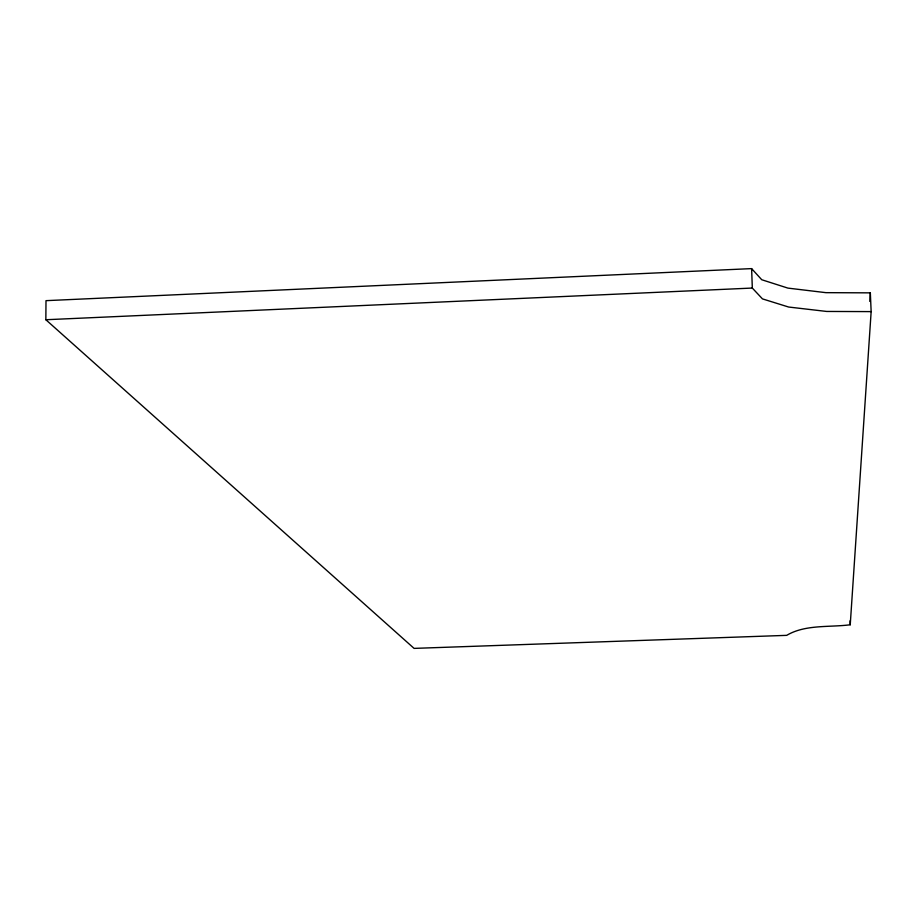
<?xml version="1.0" encoding="UTF-8"?>
<svg xmlns="http://www.w3.org/2000/svg" width="917" height="917" viewBox="0 0 917 917"><rect width="100%" height="100%" fill="white"/><g stroke="black" fill="none" stroke-linecap="round" stroke-linejoin="round"><path stroke-width="1.38" d="M45.85 319.735L45.999 300.661L751.619 268.612L761.752 279.742L787.921 288.11L825.919 292.661L870.336 292.855L871.15 311.608L850.231 624.775C829.346 627.492 805.298 624.282 786.694 635.355L414.083 648.388L45.85 319.735L752.318 288.053L762.451 298.885L788.643 307.035L826.676 311.448L871.15 311.608M869.797 301.418L870.336 292.855M850.07 620.798L850.231 624.775M751.619 268.612L752.318 288.053"/></g></svg>
